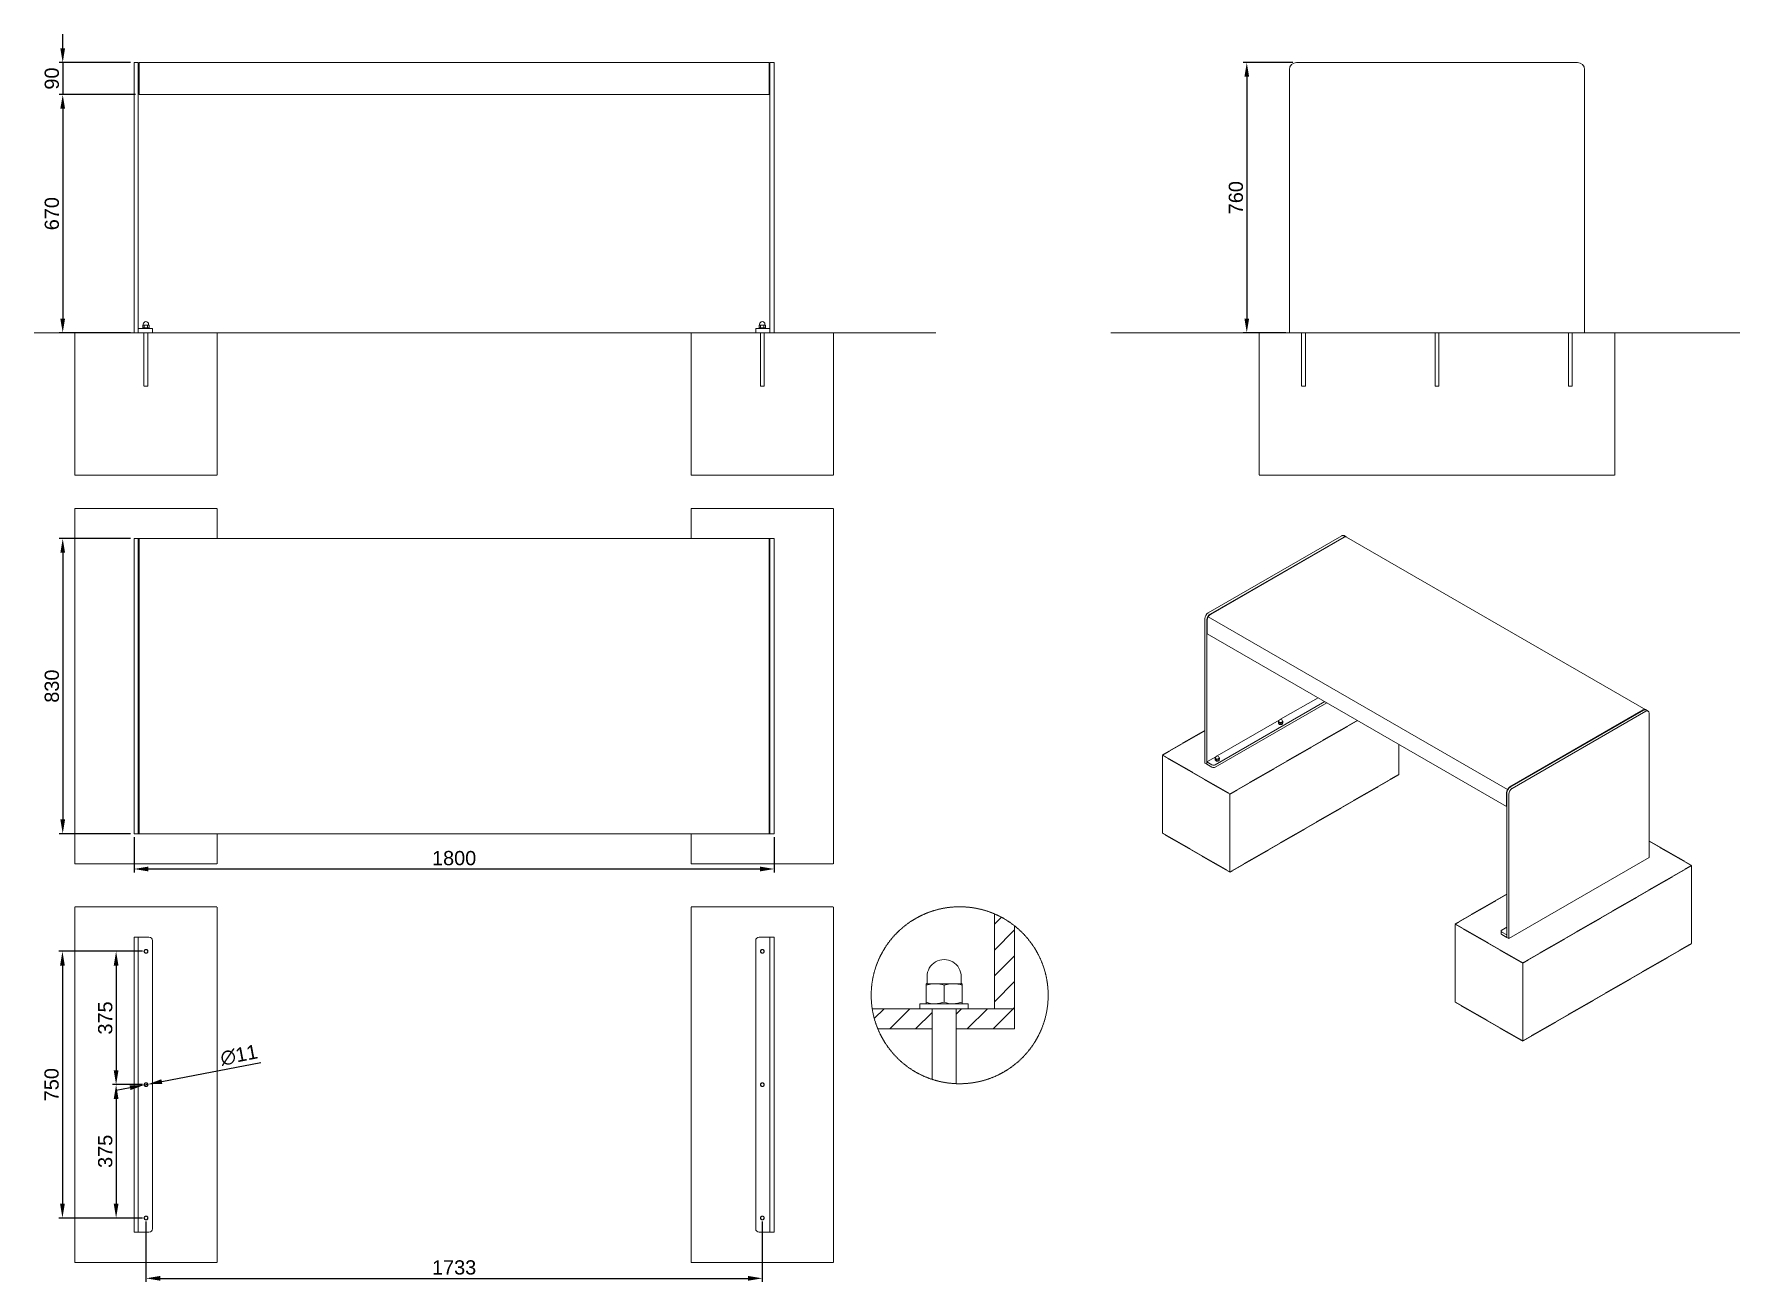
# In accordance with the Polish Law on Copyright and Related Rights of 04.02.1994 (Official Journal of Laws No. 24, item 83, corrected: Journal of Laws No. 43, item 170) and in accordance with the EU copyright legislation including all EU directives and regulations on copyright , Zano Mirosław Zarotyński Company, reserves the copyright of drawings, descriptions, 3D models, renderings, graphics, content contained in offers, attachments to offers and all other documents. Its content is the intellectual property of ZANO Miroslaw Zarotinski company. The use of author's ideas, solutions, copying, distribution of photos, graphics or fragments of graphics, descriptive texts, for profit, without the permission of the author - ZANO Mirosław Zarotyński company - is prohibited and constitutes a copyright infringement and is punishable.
# Model space of a CAD drawing. Header units: millimetres. Extents: x -69 to 4727, y 57 to 3566.
import ezdxf

# ---------------------------------------------------------------- set-up
doc = ezdxf.new("R2010")
doc.units = ezdxf.units.MM
doc.linetypes.add('HIDDEN', pattern=[1.905, 1.27, -0.635])
for name, color, linetype, lineweight in [('ZANO_R', 7, 'Continuous', 0), ('ZANO_R_przerywana', 7, 'HIDDEN', 0), ('ZANO_W', 1, 'Continuous', 0)]:
    doc.layers.add(name, color=color, linetype=linetype, lineweight=lineweight)
doc.styles.add('Arial', font='arial.ttf')
doc.styles.get("Standard").update_dxf_attribs({"font": 'ARIALUNI.TTF'})
doc.dimstyles.new('pl i ang', dxfattribs={"dimtxt": 50, "dimasz": 50, "dimexe": 1.25, "dimexo": 0.625, "dimgap": 10, "dimtad": 1, "dimtoh": 1, "dimtxsty": 'Standard', "dimcen": 2.5, "dimclrd": 1, "dimclre": 1, "dimclrt": 1, "dimadec": 0, "dimazin": 0, "dimtfac": 1, "dimtmove": 0, "dimatfit": 3, "dimfxl": 1, "dimarcsym": 1})

# ---------------------------------------------------------------- blocks, each defined once
blk = doc.blocks.new('*D402')
at = {"layer": 'ZANO_W', "color": 1, "lineweight": -2}
for p, q in [((11.3, 3526.4), (11.3, 3566.4)), ((201.8, 3486.4), (1.3, 3486.4)), ((11.3, 3486.4), (11.3, 3396.4)), ((216.3, 3396.4), (1.3, 3396.4)), ((11.3, 3356.4), (11.3, 3316.4))]:
    blk.add_line(p, q, dxfattribs=at)
at = {"layer": 'ZANO_W', "color": 1}
for points in [[(4.6, 3526.4), (17.9, 3526.4), (11.3, 3486.4)], [(17.9, 3356.4), (4.6, 3356.4), (11.3, 3396.4)]]:
    blk.add_solid(points, dxfattribs=at)
at = {"layer": 'ZANO_W', "color": 1, "insert": (-19.2, 3441.4), "char_height": 40, "attachment_point": 5, "rotation": 90, "style": 'Arial'}
blk.add_mtext('90', dxfattribs=at)
blk = doc.blocks.new('*D403')
at = {"layer": 'ZANO_W', "color": 1, "lineweight": -2}
for p, q in [((216.3, 3396.4), (1.3, 3396.4)), ((11.3, 3356.4), (11.3, 2766.4)), ((201.8, 2726.4), (1.3, 2726.4))]:
    blk.add_line(p, q, dxfattribs=at)
at = {"layer": 'ZANO_W', "color": 1}
for points in [[(17.9, 3356.4), (4.6, 3356.4), (11.3, 3396.4)], [(4.6, 2766.4), (17.9, 2766.4), (11.3, 2726.4)]]:
    blk.add_solid(points, dxfattribs=at)
at = {"layer": 'ZANO_W', "color": 1, "insert": (-19.2, 3061.4), "char_height": 40, "attachment_point": 5, "rotation": 90, "style": 'Arial'}
blk.add_mtext('670', dxfattribs=at)
blk = doc.blocks.new('*D404')
at = {"layer": 'ZANO_W', "color": 1, "lineweight": -2}
for p, q in [((201.8, 2147.7), (1.3, 2147.7)), ((11.3, 2107.7), (11.3, 1357.7)), ((201.8, 1317.7), (1.3, 1317.7))]:
    blk.add_line(p, q, dxfattribs=at)
at = {"layer": 'ZANO_W', "color": 1}
for points in [[(17.9, 2107.7), (4.6, 2107.7), (11.3, 2147.7)], [(4.6, 1357.7), (17.9, 1357.7), (11.3, 1317.7)]]:
    blk.add_solid(points, dxfattribs=at)
at = {"layer": 'ZANO_W', "color": 1, "insert": (-19.2, 1732.7), "char_height": 40, "attachment_point": 5, "rotation": 90, "style": 'Arial'}
blk.add_mtext('830', dxfattribs=at)
blk = doc.blocks.new('*D405')
at = {"layer": 'ZANO_W', "color": 1, "lineweight": -2}
for p, q in [((3470.3, 3486.4), (3330.5, 3486.4)), ((3340.5, 3446.4), (3340.5, 2766.4)), ((3450.3, 2726.4), (3330.5, 2726.4))]:
    blk.add_line(p, q, dxfattribs=at)
at = {"layer": 'ZANO_W', "color": 1}
for points in [[(3347.2, 3446.4), (3333.9, 3446.4), (3340.5, 3486.4)], [(3333.9, 2766.4), (3347.2, 2766.4), (3340.5, 2726.4)]]:
    blk.add_solid(points, dxfattribs=at)
at = {"layer": 'ZANO_W', "color": 1, "insert": (3310.1, 3106.4), "char_height": 40, "attachment_point": 5, "rotation": 90, "style": 'Arial'}
blk.add_mtext('760', dxfattribs=at)
blk = doc.blocks.new('*D406')
at = {"layer": 'ZANO_W', "color": 1, "lineweight": -2}
for p, q in [((290, 620.7), (568.5, 674.7)), ((200.7, 603.3), (161.4, 595.7)), ((239.9, 610.9), (250.7, 613))]:
    blk.add_line(p, q, dxfattribs=at)
at = {"layer": 'ZANO_W', "color": 1}
for points in [[(288.7, 627.2), (291.3, 614.1), (250.7, 613)], [(201.9, 596.8), (199.4, 609.9), (239.9, 610.9)]]:
    blk.add_solid(points, dxfattribs=at)
at = {"layer": 'ZANO_W', "color": 1, "insert": (507, 694.9), "char_height": 40, "attachment_point": 5, "rotation": 10.9896, "style": 'Arial'}
blk.add_mtext('∅11', dxfattribs=at)
blk = doc.blocks.new('*D407')
at = {"layer": 'ZANO_W', "color": 1, "lineweight": -2}
for p, q in [((235.3, 987), (151.4, 987)), ((161.4, 947), (161.4, 652)), ((235.3, 612), (151.4, 612))]:
    blk.add_line(p, q, dxfattribs=at)
at = {"layer": 'ZANO_W', "color": 1}
for points in [[(168.1, 947), (154.7, 947), (161.4, 987)], [(154.7, 652), (168.1, 652), (161.4, 612)]]:
    blk.add_solid(points, dxfattribs=at)
at = {"layer": 'ZANO_W', "color": 1, "insert": (131, 799.5), "char_height": 40, "attachment_point": 5, "rotation": 90, "style": 'Arial'}
blk.add_mtext('375', dxfattribs=at)
blk = doc.blocks.new('*D408')
at = {"layer": 'ZANO_W', "color": 1, "lineweight": -2}
for p, q in [((235.3, 612), (151.4, 612)), ((161.4, 572), (161.4, 277)), ((235.3, 237), (151.4, 237))]:
    blk.add_line(p, q, dxfattribs=at)
at = {"layer": 'ZANO_W', "color": 1}
for points in [[(168.1, 572), (154.7, 572), (161.4, 612)], [(154.7, 277), (168.1, 277), (161.4, 237)]]:
    blk.add_solid(points, dxfattribs=at)
at = {"layer": 'ZANO_W', "color": 1, "insert": (131, 424.5), "char_height": 40, "attachment_point": 5, "rotation": 90, "style": 'Arial'}
blk.add_mtext('375', dxfattribs=at)
blk = doc.blocks.new('*D409')
at = {"layer": 'ZANO_W', "color": 1, "lineweight": -2}
for p, q in [((235.3, 987), (0.5, 987)), ((10.5, 947), (10.5, 277)), ((235.3, 237), (0.5, 237))]:
    blk.add_line(p, q, dxfattribs=at)
at = {"layer": 'ZANO_W', "color": 1}
for points in [[(17.2, 947), (3.9, 947), (10.5, 987)], [(3.9, 277), (17.2, 277), (10.5, 237)]]:
    blk.add_solid(points, dxfattribs=at)
at = {"layer": 'ZANO_W', "color": 1, "insert": (-19.9, 612), "char_height": 40, "attachment_point": 5, "rotation": 90, "style": 'Arial'}
blk.add_mtext('750', dxfattribs=at)
blk = doc.blocks.new('*D410')
at = {"layer": 'ZANO_W', "color": 1, "lineweight": -2}
for p, q in [((245.3, 227), (245.3, 57.3)), ((1978.3, 227), (1978.3, 57.3)), ((285.3, 67.3), (1938.3, 67.3))]:
    blk.add_line(p, q, dxfattribs=at)
at = {"layer": 'ZANO_W', "color": 1}
for points in [[(285.3, 74), (285.3, 60.7), (245.3, 67.3)], [(1938.3, 60.7), (1938.3, 74), (1978.3, 67.3)]]:
    blk.add_solid(points, dxfattribs=at)
at = {"layer": 'ZANO_W', "color": 1, "insert": (1111.8, 97.8), "char_height": 40, "attachment_point": 5, "style": 'Arial'}
blk.add_mtext('1733', dxfattribs=at)
blk = doc.blocks.new('*D411')
at = {"layer": 'ZANO_W', "color": 1, "lineweight": -2}
for p, q in [((211.8, 1307.7), (211.8, 1208.5)), ((2011.8, 1307.7), (2011.8, 1208.5)), ((251.8, 1218.5), (1971.8, 1218.5))]:
    blk.add_line(p, q, dxfattribs=at)
at = {"layer": 'ZANO_W', "color": 1}
for points in [[(251.8, 1225.2), (251.8, 1211.8), (211.8, 1218.5)], [(1971.8, 1211.8), (1971.8, 1225.2), (2011.8, 1218.5)]]:
    blk.add_solid(points, dxfattribs=at)
at = {"layer": 'ZANO_W', "color": 1, "insert": (1111.8, 1248.9), "char_height": 40, "attachment_point": 5, "style": 'Arial'}
blk.add_mtext('1800', dxfattribs=at)

msp = doc.modelspace()

# ---------------------------------------------------------------- linework, layer by layer
at = {"layer": 'ZANO_R'}
for p, q in [((211.8, 3486.4), (211.8, 3466.4)), ((223.8, 3486.4), (211.8, 3486.4)), ((211.8, 2726.4), (211.8, 3466.4)), ((223.8, 3466.4), (223.8, 3486.4)), ((223.8, 2726.4), (223.8, 3466.4)), ((226.3, 3466.4), (226.3, 3486.4)), ((1997.3, 3486.4), (226.3, 3486.4)), ((226.3, 3396.4), (226.3, 3466.4)), ((1997.3, 3466.4), (1997.3, 3486.4)), ((1997.3, 3396.4), (1997.3, 3466.4)), ((1999.8, 3486.4), (2011.8, 3486.4)), ((1999.8, 3466.4), (1999.8, 3486.4)), ((1999.8, 2726.4), (1999.8, 3466.4)), ((2011.8, 3486.4), (2011.8, 3466.4)), ((2011.8, 2726.4), (2011.8, 3466.4)), ((3460.3, 2726.4), (3460.3, 3466.4)), ((3480.3, 3486.4), (4270.3, 3486.4)), ((4290.3, 2726.4), (4290.3, 3466.4)), ((1997.3, 3396.4), (226.3, 3396.4)), ((223.8, 2738.4), (223.8, 2726.4)), ((223.8, 2738.4), (253.8, 2738.4)), ((237.3, 2748), (236.1, 2747.3)), ((236.1, 2747.3), (236.1, 2740.7)), ((236.1, 2740.7), (237.3, 2740)), ((237.3, 2748), (238.4, 2748)), ((237.3, 2740), (237.3, 2738.4)), ((237.3, 2740), (238.4, 2740)), ((237.8, 2750.5), (237.8, 2748.2)), ((238.3, 2740), (252.3, 2740)), ((245.3, 2748), (238.4, 2748)), ((245.3, 2740), (238.4, 2740)), ((240.7, 2747.3), (240.7, 2740.7)), ((245.3, 2748), (252.3, 2748)), ((245.3, 2740), (252.3, 2740)), ((249.9, 2747.3), (249.9, 2740.7)), ((252.3, 2748), (253.3, 2748)), ((252.3, 2740), (253.3, 2740)), ((252.8, 2748.2), (252.8, 2750.5)), ((254.6, 2747.3), (253.3, 2748)), ((253.3, 2740), (254.6, 2740.7)), ((253.3, 2738.4), (253.3, 2740)), ((253.8, 2738.4), (263.8, 2738.4)), ((254.6, 2747.3), (254.6, 2740.7)), ((263.8, 2738.4), (263.8, 2726.4)), ((1959.8, 2738.4), (1959.8, 2726.4)), ((1969.8, 2738.4), (1959.8, 2738.4)), ((1970.3, 2748), (1969.1, 2747.3)), ((1969.1, 2747.3), (1969.1, 2740.7)), ((1969.1, 2740.7), (1970.3, 2740)), ((1999.8, 2738.4), (1969.8, 2738.4)), ((1970.3, 2748), (1971.4, 2748)), ((1970.3, 2740), (1970.3, 2738.4)), ((1970.3, 2740), (1971.4, 2740)), ((1970.8, 2750.5), (1970.8, 2748.2)), ((1971.3, 2740), (1985.3, 2740)), ((1978.3, 2748), (1971.4, 2748)), ((1978.3, 2740), (1971.4, 2740)), ((1973.7, 2747.3), (1973.7, 2740.7)), ((1978.3, 2748), (1985.3, 2748)), ((1978.3, 2740), (1985.3, 2740)), ((1982.9, 2747.3), (1982.9, 2740.7)), ((1985.3, 2748), (1986.3, 2748)), ((1985.3, 2740), (1986.3, 2740)), ((1985.8, 2748.2), (1985.8, 2750.5)), ((1987.6, 2747.3), (1986.3, 2748)), ((1986.3, 2740), (1987.6, 2740.7)), ((1986.3, 2738.4), (1986.3, 2740)), ((1987.6, 2747.3), (1987.6, 2740.7)), ((1999.8, 2738.4), (1999.8, 2726.4)), ((-69.1, 2726.4), (2466.1, 2726.4)), ((45.3, 2726.4), (445.3, 2726.4)), ((45.3, 2726.4), (445.3, 2726.4)), ((250.8, 2726.4), (239.8, 2726.4)), ((250.8, 2726.4), (239.8, 2726.4)), ((250.8, 2726.4), (239.8, 2726.4)), ((1778.3, 2726.4), (2178.3, 2726.4)), ((1778.3, 2726.4), (2178.3, 2726.4)), ((1983.8, 2726.4), (1972.8, 2726.4)), ((1983.8, 2726.4), (1972.8, 2726.4)), ((1983.8, 2726.4), (1972.8, 2726.4)), ((2957.9, 2726.4), (4727, 2726.4)), ((4375.3, 2726.4), (3375.3, 2726.4)), ((4375.3, 2726.4), (3375.3, 2726.4)), ((3494.8, 2726.4), (3505.8, 2726.4)), ((3869.8, 2726.4), (3880.8, 2726.4)), ((4244.8, 2726.4), (4255.8, 2726.4)), ((211.8, 2127.7), (211.8, 2147.7)), ((211.8, 2147.7), (223.8, 2147.7)), ((211.8, 2127.7), (211.8, 1337.7)), ((223.8, 2147.7), (226.3, 2147.7)), ((223.8, 2147.7), (223.8, 2127.7)), ((223.8, 2127.7), (223.8, 1337.7)), ((1997.3, 2147.7), (226.3, 2147.7)), ((226.3, 2147.7), (226.3, 2127.7)), ((226.3, 2127.7), (226.3, 1337.7)), ((1997.3, 2147.7), (1997.3, 2127.7)), ((1999.8, 2147.7), (1997.3, 2147.7)), ((1997.3, 2127.7), (1997.3, 1337.7)), ((2011.8, 2147.7), (1999.8, 2147.7)), ((1999.8, 2147.7), (1999.8, 2127.7)), ((1999.8, 1337.7), (1999.8, 2127.7)), ((2011.8, 2127.7), (2011.8, 2147.7)), ((2011.8, 1337.7), (2011.8, 2127.7)), ((3607.4, 2155.4), (3232.2, 1938.8)), ((3613.1, 2152.1), (3237.9, 1935.5)), ((3614.2, 2151.4), (3239, 1934.8)), ((3619.8, 2152.8), (3614.1, 2156.1)), ((4462.1, 1666.5), (3621, 2152.1)), ((3222.7, 1516.5), (3222.7, 1922.4)), ((3228.4, 1513.2), (3228.4, 1919.1)), ((4073.4, 1442.2), (3232.3, 1927.8)), ((3229.5, 1880), (3229.5, 1918.4)), ((4070.7, 1394.4), (3229.5, 1880)), ((3252.1, 1511.6), (3559.9, 1689.3)), ((3252.1, 1505), (3565.6, 1686)), ((3540.9, 1700.2), (3435.5, 1639.4)), ((3431.4, 1637), (3257.4, 1536.5)), ((3429.7, 1631.6), (3429.7, 1628)), ((3430.6, 1634.1), (3430.5, 1633.8)), ((3430.6, 1634), (3430.5, 1633.8)), ((3430.6, 1634.3), (3430.6, 1633.1)), ((3440.7, 1633.1), (3440.7, 1634.3)), ((3441.7, 1633.5), (3441.7, 1629.9)), ((4455.4, 1665.9), (4080.2, 1449.3)), ((4081.3, 1448.6), (4456.6, 1665.2)), ((4087, 1445.3), (4462.3, 1661.9)), ((4469, 1662.6), (4463.3, 1665.9)), ((4471.7, 1250.6), (4471.7, 1656.4)), ((3434.1, 1629.1), (3434.1, 1625.5)), ((3440.1, 1630), (3440.1, 1626.4)), ((3441, 1627.7), (3441, 1628.2)), ((3228.4, 1513.2), (3222.7, 1516.5)), ((3253.3, 1534.2), (3228.4, 1519.8)), ((3228.4, 1519.8), (3242.6, 1511.6)), ((3228.4, 1519.8), (3228.4, 1513.2)), ((3228.4, 1513.2), (3242.6, 1505)), ((3251.6, 1528.8), (3251.6, 1525.2)), ((3252.5, 1531.2), (3252.4, 1530.9)), ((3252.5, 1531.2), (3252.4, 1530.9)), ((3252.5, 1531.5), (3252.5, 1530.3)), ((3256, 1526.3), (3256, 1522.7)), ((3261.9, 1527.2), (3261.9, 1523.6)), ((3262.6, 1530.3), (3262.6, 1531.5)), ((3262.9, 1524.9), (3262.9, 1525.4)), ((3263.6, 1530.7), (3263.6, 1527.1)), ((4070.7, 1394.4), (4070.7, 1432.8)), ((4071.8, 1395.1), (4070.7, 1394.4)), ((4071.8, 1026.3), (4071.8, 1432.1)), ((4077.5, 1023), (4077.5, 1428.8)), ((211.8, 1337.7), (211.8, 1317.7)), ((211.8, 1317.7), (223.8, 1317.7)), ((223.8, 1317.7), (223.8, 1337.7)), ((223.8, 1317.7), (226.3, 1317.7)), ((226.3, 1317.7), (226.3, 1337.7)), ((1997.3, 1317.7), (226.3, 1317.7)), ((1997.3, 1317.7), (1997.3, 1337.7)), ((1999.8, 1317.7), (1997.3, 1317.7)), ((1999.8, 1317.7), (1999.8, 1337.7)), ((2011.8, 1317.7), (1999.8, 1317.7)), ((2011.8, 1337.7), (2011.8, 1317.7)), ((4471.7, 1250.6), (4077.5, 1023)), ((2631.1, 1092.2), (2631.1, 825.3)), ((2631.1, 1063.1), (2650.8, 1082.7)), ((2687.7, 1058.5), (2687.7, 825.3)), ((211.8, 1027), (211.8, 197)), ((211.8, 1027), (223.8, 1027)), ((223.8, 1027), (253.8, 1027)), ((223.8, 197), (223.8, 1027)), ((263.8, 1017), (263.8, 207)), ((1959.8, 207), (1959.8, 1017)), ((1969.8, 1027), (1999.8, 1027)), ((1999.8, 1027), (1999.8, 197)), ((1999.8, 1027), (2011.8, 1027)), ((2011.8, 197), (2011.8, 1027)), ((2631.1, 990.4), (2687.7, 1047.1)), ((4055.6, 1043.8), (4055.6, 1037.3)), ((4071.8, 1054.8), (4057.6, 1046.6)), ((4071.8, 1032.9), (4057.6, 1041.1)), ((4071.8, 1026.3), (4057.6, 1034.5)), ((4071.8, 1032.9), (4071.8, 1026.3)), ((4071.8, 1026.3), (4077.5, 1023)), ((2631.1, 917.8), (2687.7, 974.4)), ((2441.5, 915.8), (2441.5, 897.4)), ((2537.7, 897.4), (2537.7, 915.8)), ((2438.7, 891.5), (2438.7, 896)), ((2464.1, 896), (2438.7, 896)), ((2438.7, 891.5), (2451.1, 894.8)), ((2438.7, 891.5), (2438.7, 844)), ((2451.1, 894.8), (2464.1, 896)), ((2515.1, 896), (2464.1, 896)), ((2489.6, 891.5), (2502.1, 894.8)), ((2489.6, 891.5), (2489.6, 844)), ((2502.1, 894.8), (2515.1, 896)), ((2540.6, 896), (2515.1, 896)), ((2540.6, 891.5), (2540.6, 896)), ((2540.6, 891.5), (2540.6, 844)), ((2631.1, 845.2), (2687.7, 901.8)), ((2287.5, 825.4), (2455.6, 825.3)), ((2293.3, 797.9), (2320.8, 825.4)), ((2336.7, 768.7), (2393.4, 825.3)), ((2421.7, 839.4), (2421.7, 825.3)), ((2557.5, 839.4), (2421.7, 839.4)), ((2557.5, 825.3), (2421.7, 825.3)), ((2438.7, 839.4), (2438.7, 844)), ((2455.6, 768.7), (2455.6, 825.3)), ((2455.6, 825.3), (2455.6, 627.1)), ((2477.1, 840.7), (2464.1, 839.4)), ((2489.6, 844), (2477.1, 840.7)), ((2528.1, 840.7), (2515.1, 839.4)), ((2523.6, 768.7), (2523.6, 825.3)), ((2523.6, 825.3), (2687.7, 825.3)), ((2523.6, 825.3), (2523.6, 614.8)), ((2523.6, 810.3), (2538.6, 825.3)), ((2540.6, 844), (2528.1, 840.7)), ((2540.6, 839.4), (2540.6, 844)), ((2554.6, 768.7), (2611.2, 825.3)), ((2557.5, 825.3), (2557.5, 839.4)), ((2627.2, 768.7), (2683.8, 825.3)), ((2687.7, 825.3), (2631.1, 825.3)), ((2683.8, 825.3), (2687.7, 829.2)), ((2455.6, 768.7), (2302.2, 768.7)), ((2409.3, 768.7), (2455.6, 815)), ((2687.7, 768.7), (2523.6, 768.7)), ((223.8, 197), (211.8, 197)), ((253.8, 197), (223.8, 197)), ((1999.8, 197), (1969.8, 197)), ((2011.8, 197), (1999.8, 197))]:
    msp.add_line(p, q, dxfattribs=at)
at = {"layer": 'ZANO_R', "flags": 128}
for points in [[(236.1, 2747.3), (237.2, 2747.8), (238.4, 2748)], [(240.7, 2740.7), (239.6, 2740.2), (238.4, 2740)], [(240.7, 2747.3), (244.1, 2747.9), (245.3, 2748)], [(245.3, 2740), (244.1, 2740), (240.7, 2740.7)], [(245.3, 2748), (248.9, 2747.5), (249.9, 2747.3)], [(249.9, 2740.7), (248.9, 2740.4), (245.3, 2740)], [(249.9, 2747.3), (251.1, 2747.8), (252.3, 2748)], [(254.6, 2740.7), (253.4, 2740.2), (252.3, 2740)], [(1969.1, 2747.3), (1970.2, 2747.8), (1971.4, 2748)], [(1973.7, 2740.7), (1972.6, 2740.2), (1971.4, 2740)], [(1973.7, 2747.3), (1977.1, 2747.9), (1978.3, 2748)], [(1978.3, 2740), (1977.1, 2740), (1973.7, 2740.7)], [(1978.3, 2748), (1981.9, 2747.5), (1982.9, 2747.3)], [(1982.9, 2740.7), (1981.9, 2740.4), (1978.3, 2740)], [(1982.9, 2747.3), (1984.1, 2747.8), (1985.3, 2748)], [(1987.6, 2740.7), (1986.4, 2740.2), (1985.3, 2740)], [(3607.4, 2155.4), (3608.7, 2156.1), (3610, 2156.5), (3611.3, 2156.7), (3612.5, 2156.6), (3613.6, 2156.3), (3614.1, 2156.1)], [(3620.3, 2152.4), (3620.2, 2152.5), (3619.3, 2153), (3618.2, 2153.4), (3617, 2153.4), (3615.7, 2153.2), (3614.4, 2152.8), (3613.1, 2152.1)], [(3621, 2152.1), (3620.5, 2152.4), (3619.4, 2152.7), (3618.2, 2152.7), (3616.9, 2152.5), (3615.6, 2152.1), (3614.2, 2151.4)], [(3429.7, 1631.6), (3431.3, 1631.1), (3431.9, 1630.8)], [(3440.7, 1633.7), (3440.8, 1633.4), (3440.9, 1632.7), (3440.6, 1632.1), (3440.2, 1631.5), (3439.5, 1631), (3438.7, 1630.5), (3437.7, 1630.2), (3436.6, 1630), (3435.5, 1630), (3434.4, 1630), (3433.4, 1630.3), (3432.4, 1630.6), (3431.6, 1631.1), (3431, 1631.6), (3430.6, 1632.2), (3430.5, 1632.9), (3430.6, 1633.5), (3430.6, 1633.7)], [(3430.6, 1633.1), (3430.6, 1633), (3430.8, 1632.4), (3431.2, 1631.8), (3431.7, 1631.3), (3432.5, 1630.8), (3433.4, 1630.5), (3434.4, 1630.3), (3435.5, 1630.2), (3436.6, 1630.2), (3437.7, 1630.4), (3438.6, 1630.7), (3439.4, 1631.2), (3440, 1631.7), (3440.5, 1632.2), (3440.7, 1632.9), (3440.7, 1633.1)], [(3431.9, 1630.8), (3433.5, 1629.6), (3434.1, 1629.1)], [(3440.1, 1630), (3440.4, 1631.2), (3440.9, 1632.2)], [(3440.7, 1634.3), (3441.1, 1633.9), (3441.7, 1633.5)], [(4462.6, 1666.2), (4462.5, 1666.2), (4461.6, 1666.8), (4460.5, 1667.1), (4459.3, 1667.2), (4458, 1667), (4456.7, 1666.5), (4455.4, 1665.9)], [(4463.3, 1665.9), (4462.8, 1666.1), (4461.7, 1666.4), (4460.5, 1666.5), (4459.2, 1666.3), (4457.9, 1665.9), (4456.6, 1665.2)], [(4462.3, 1661.9), (4463.6, 1662.6), (4464.9, 1663), (4466.2, 1663.2), (4467.4, 1663.1), (4468.5, 1662.8), (4469.4, 1662.3), (4470.2, 1661.5), (4470.9, 1660.5), (4471.4, 1659.3), (4471.7, 1657.9), (4471.7, 1656.4)], [(3431.9, 1626.4), (3431.3, 1626.7), (3429.7, 1628)], [(3430.3, 1627.7), (3430.3, 1627.2), (3430.6, 1626.6), (3431.2, 1626), (3431.9, 1625.5), (3432.8, 1625.1), (3433.9, 1624.8), (3435, 1624.6), (3436.2, 1624.6), (3437.3, 1624.7), (3438.4, 1625), (3439.3, 1625.4), (3440.1, 1625.9), (3440.6, 1626.5)], [(3431.5, 1626.6), (3431.9, 1626.4), (3432.4, 1626.1)], [(3434.1, 1625.5), (3433.5, 1625.6), (3431.9, 1626.4)], [(3434.1, 1629.1), (3435.5, 1629.6), (3437.1, 1630)], [(3440.1, 1626.4), (3438.6, 1625.9), (3437.1, 1625.6)], [(3440.6, 1627.4), (3441, 1628), (3441, 1628.6)], [(3440.6, 1626.5), (3441, 1627.2), (3441, 1627.7)], [(3441.7, 1629.9), (3441.3, 1628.8), (3440.9, 1627.8)], [(3251.6, 1528.8), (3253.2, 1528.2), (3253.8, 1528)], [(3253.8, 1523.6), (3253.2, 1523.9), (3251.6, 1525.2)], [(3252.2, 1524.9), (3252.2, 1524.4), (3252.5, 1523.8), (3253.1, 1523.2), (3253.8, 1522.7), (3254.7, 1522.2), (3255.8, 1522), (3256.9, 1521.8), (3258.1, 1521.8), (3259.2, 1521.9), (3260.3, 1522.2), (3261.2, 1522.6), (3262, 1523.1), (3262.5, 1523.7)], [(3262.6, 1530.9), (3262.7, 1530.6), (3262.7, 1529.9), (3262.5, 1529.3), (3262.1, 1528.7), (3261.4, 1528.1), (3260.6, 1527.7), (3259.6, 1527.4), (3258.5, 1527.2), (3257.4, 1527.1), (3256.3, 1527.2), (3255.2, 1527.5), (3254.3, 1527.8), (3253.5, 1528.3), (3252.9, 1528.8), (3252.5, 1529.4), (3252.4, 1530.1), (3252.4, 1530.7), (3252.5, 1530.9)], [(3252.5, 1530.3), (3252.5, 1530.2), (3252.7, 1529.6), (3253, 1529), (3253.6, 1528.5), (3254.4, 1528), (3255.3, 1527.7), (3256.3, 1527.5), (3257.4, 1527.4), (3258.5, 1527.4), (3259.6, 1527.6), (3260.5, 1527.9), (3261.3, 1528.3), (3261.9, 1528.9), (3262.4, 1529.4), (3262.6, 1530), (3262.6, 1530.3)], [(3253.4, 1523.8), (3253.8, 1523.5), (3254.3, 1523.3)], [(3253.8, 1528), (3255.4, 1526.7), (3256, 1526.3)], [(3256, 1522.7), (3255.4, 1522.8), (3253.8, 1523.6)], [(3256, 1526.3), (3257.4, 1526.8), (3259, 1527.1)], [(3261.9, 1523.6), (3260.5, 1523.1), (3259, 1522.8)], [(3261.9, 1527.2), (3262.3, 1528.4), (3262.8, 1529.3)], [(3262.5, 1524.6), (3262.9, 1525.2), (3262.9, 1525.8)], [(3262.5, 1523.7), (3262.9, 1524.3), (3262.9, 1524.9)], [(3262.6, 1531.4), (3263, 1531.1), (3263.6, 1530.7)], [(3263.6, 1527.1), (3263.2, 1525.9), (3262.8, 1525)], [(4057.6, 1041.1), (4056.8, 1041.7), (4056.1, 1042.4), (4055.8, 1043.1), (4055.6, 1043.8), (4055.8, 1044.6), (4056.1, 1045.3), (4056.8, 1046), (4057.6, 1046.6)]]:
    msp.add_lwpolyline(points, dxfattribs=at)
at = {"layer": 'ZANO_R'}
msp.add_lwpolyline([(2687.7, 825.3), (2687.7, 768.7)], dxfattribs=at)
for centre, radius in [((245.3, 987), 5.5), ((245.3, 987), 5), ((1978.3, 987), 5.5), ((1978.3, 987), 5), ((245.3, 612), 5.5), ((245.3, 612), 5), ((1978.3, 612), 5.5), ((1978.3, 612), 5), ((245.3, 237), 5.5), ((245.3, 237), 5), ((1978.3, 237), 5.5), ((1978.3, 237), 5)]:
    msp.add_circle(centre, radius, dxfattribs=at)
for centre, radius, start, end in [((3480.3, 3466.4), 20, 90, 180), ((4270.3, 3466.4), 20, 0, 90), ((238.5, 2744.4), 4.4, 236.8575, 268.759), ((237.6, 2748.2), 0.25, 270, 0), ((245.3, 2750.5), 7.5, 0, 180), ((238.3, 2743.6), 4.4, 56.8574, 88.7599), ((252.3, 2744.4), 4.4, 236.8575, 268.759), ((252.2, 2743.6), 4.4, 56.8578, 88.7594), ((253.1, 2748.2), 0.25, 180, 270), ((1971.5, 2744.4), 4.4, 236.8578, 268.7594), ((1970.6, 2748.2), 0.25, 270, 0), ((1978.3, 2750.5), 7.5, 0, 180), ((1971.3, 2743.6), 4.4, 56.8575, 88.759), ((1985.3, 2744.4), 4.4, 236.8578, 268.7594), ((1985.2, 2743.6), 4.4, 56.8575, 88.759), ((1986.1, 2748.2), 0.25, 180, 270), ((3243.2, 1921.5), 20.6, 122.4874, 177.5127), ((3248.9, 1918.2), 20.6, 122.4871, 177.513), ((3250.1, 1917.5), 20.6, 122.4871, 177.513), ((3446.9, 1626.3), 18, 155.6615, 162.8834), ((3432.7, 1633), 2.36, 160.5396, 249.2572), ((3435.7, 1634.3), 5.04, 0, 180), ((3435.7, 1638.1), 8.25, 242.6426, 279.7713), ((3436.8, 1634.9), 4.91, 273.4326, 326.562), ((3439.1, 1633), 1.91, 335.079, 34.1991), ((3447, 1629.4), 6.75, 142.3961, 155.6683), ((3435.3, 1637.4), 11.9, 264.1652, 278.5747), ((3435.7, 1634.3), 8.82, 272.6388, 282.9761), ((3438.8, 1618.1), 12, 84.1648, 98.5743), ((3434.7, 1630.6), 6.75, 322.397, 335.6695), ((3257.6, 1531.5), 5.04, 0, 180), ((3247.3, 1520.7), 10.3, 242.6097, 297.3903), ((3247.3, 1514.2), 10.3, 242.6097, 297.3903), ((3268.8, 1523.5), 18, 155.6652, 162.8808), ((3254.6, 1530.2), 2.36, 160.5399, 249.258), ((3257.6, 1535.3), 8.25, 242.6422, 279.7713), ((3257.2, 1534.6), 12, 264.1663, 278.573), ((3257.6, 1531.5), 8.81, 272.6332, 282.9813), ((3258.7, 1532), 4.91, 273.4327, 326.5619), ((3260.7, 1515.3), 11.9, 84.1647, 98.5746), ((3256.6, 1527.7), 6.75, 322.3963, 335.6702), ((3261, 1530.1), 1.91, 335.0799, 34.1975), ((3268.9, 1526.6), 6.75, 142.3962, 155.6679), ((4091.2, 1431.9), 20.6, 122.4871, 177.513), ((4092.4, 1431.2), 20.6, 122.4871, 177.513), ((4098.1, 1428), 20.6, 122.4874, 177.5127), ((253.8, 1017), 10, 0, 90), ((1969.8, 1017), 10, 90, 180), ((4059, 1037.6), 3.38, 185.6937, 245.6264), ((2489.6, 915.8), 48.1, 359.9997, 180.0003), ((2440.1, 897.4), 1.42, 270.0029, 359.9902), ((2463.5, 818.8), 77.2, 70.227, 89.5168), ((2514.4, 818.8), 77.2, 70.227, 89.5168), ((2539.1, 897.4), 1.42, 180.0098, 269.9971), ((2464.8, 916.6), 77.2, 250.2279, 269.5163), ((2515.7, 916.6), 77.2, 250.2279, 269.5163), ((253.8, 207), 10, 270, 0), ((1969.8, 207), 10, 180, 270)]:
    msp.add_arc(centre, radius, start, end, dxfattribs=at)
at = {"layer": 'ZANO_R_przerywana'}
for p, q in [((45.3, 2326.4), (45.3, 2726.4)), ((45.3, 2726.4), (45.3, 2326.4)), ((239.8, 2726.4), (239.8, 2576.4)), ((250.8, 2576.4), (250.8, 2726.4)), ((445.3, 2326.4), (445.3, 2726.4)), ((445.3, 2726.4), (445.3, 2326.4)), ((1778.3, 2326.4), (1778.3, 2726.4)), ((1778.3, 2726.4), (1778.3, 2326.4)), ((1972.8, 2726.4), (1972.8, 2576.4)), ((1983.8, 2576.4), (1983.8, 2726.4)), ((2178.3, 2326.4), (2178.3, 2726.4)), ((2178.3, 2726.4), (2178.3, 2326.4)), ((3375.3, 2726.4), (3375.3, 2326.4)), ((3375.3, 2726.4), (3375.3, 2326.4)), ((3494.8, 2726.4), (3494.8, 2576.4)), ((3505.8, 2576.4), (3505.8, 2726.4)), ((3869.8, 2726.4), (3869.8, 2576.4)), ((3880.8, 2576.4), (3880.8, 2726.4)), ((4244.8, 2726.4), (4244.8, 2576.4)), ((4255.8, 2576.4), (4255.8, 2726.4)), ((4375.3, 2326.4), (4375.3, 2726.4)), ((4375.3, 2326.4), (4375.3, 2726.4)), ((250.8, 2576.4), (239.8, 2576.4)), ((250.8, 2576.4), (239.8, 2576.4)), ((250.8, 2576.4), (239.8, 2576.4)), ((1983.8, 2576.4), (1972.8, 2576.4)), ((1983.8, 2576.4), (1972.8, 2576.4)), ((1983.8, 2576.4), (1972.8, 2576.4)), ((3505.8, 2576.4), (3494.8, 2576.4)), ((3880.8, 2576.4), (3869.8, 2576.4)), ((4255.8, 2576.4), (4244.8, 2576.4)), ((45.3, 2326.4), (445.3, 2326.4)), ((45.3, 2326.4), (445.3, 2326.4)), ((1778.3, 2326.4), (2178.3, 2326.4)), ((1778.3, 2326.4), (2178.3, 2326.4)), ((3375.3, 2326.4), (4375.3, 2326.4)), ((3375.3, 2326.4), (4375.3, 2326.4)), ((45.3, 1232.7), (45.3, 2232.7)), ((45.3, 2232.7), (445.3, 2232.7)), ((445.3, 2147.7), (445.3, 2232.7)), ((1778.3, 2147.7), (1778.3, 2232.7)), ((1778.3, 2232.7), (2178.3, 2232.7)), ((2178.3, 1232.7), (2178.3, 2232.7)), ((3293.2, 1429.2), (3651.8, 1636.2)), ((3103.2, 1538.9), (3222.7, 1607.8)), ((3103.2, 1319.5), (3103.2, 1538.9)), ((3103.2, 1538.9), (3293.2, 1429.2)), ((3768.1, 1569.1), (3768.1, 1484)), ((3768.1, 1484), (3293.2, 1209.8)), ((3293.2, 1209.8), (3293.2, 1429.2)), ((445.3, 1232.7), (445.3, 1317.7)), ((1778.3, 1232.7), (1778.3, 1317.7)), ((3103.2, 1319.5), (3293.2, 1209.8)), ((4471.7, 1297.2), (4591.2, 1228.2)), ((45.3, 1232.7), (445.3, 1232.7)), ((1778.3, 1232.7), (2178.3, 1232.7)), ((4116.3, 954), (4591.2, 1228.2)), ((4591.2, 1228.2), (4591.2, 1008.8)), ((45.3, 112), (45.3, 1112)), ((45.3, 1112), (445.3, 1112)), ((445.3, 112), (445.3, 1112)), ((1778.3, 112), (1778.3, 1112)), ((1778.3, 1112), (2178.3, 1112)), ((2178.3, 112), (2178.3, 1112)), ((3926.3, 1063.7), (4071.8, 1147.7)), ((3926.3, 844.3), (3926.3, 1063.7)), ((3926.3, 1063.7), (4116.3, 954)), ((4591.2, 1008.8), (4116.3, 734.7)), ((4116.3, 734.7), (4116.3, 954)), ((3926.3, 844.3), (4116.3, 734.7)), ((45.3, 112), (445.3, 112)), ((1778.3, 112), (2178.3, 112))]:
    msp.add_line(p, q, dxfattribs=at)
at = {"layer": 'ZANO_R_przerywana', "color": 1}
msp.add_circle((2533.3, 863.4), 248.8, dxfattribs=at)

# ---------------------------------------------------------------- dimensions: what is measured, and where the dimension line sits
at = {"layer": 'ZANO_W'}
for base, p1, p2, picture, middle in [((11.3, 3396.4), (211.8, 3486.4), (226.3, 3396.4), '*D402', (-19.2, 3441.4)), ((3340.5, 2726.4), (3480.3, 3486.4), (3460.3, 2726.4), '*D405', (3310.1, 3106.4)), ((11.3, 2726.4), (226.3, 3396.4), (211.8, 2726.4), '*D403', (-19.2, 3061.4)), ((11.3, 1317.7), (211.8, 2147.7), (211.8, 1317.7), '*D404', (-19.2, 1732.7)), ((10.5, 237), (245.3, 987), (245.3, 237), '*D409', (-19.9, 612)), ((161.4, 612), (245.3, 987), (245.3, 612), '*D407', (131, 799.5)), ((161.4, 237), (245.3, 612), (245.3, 237), '*D408', (131, 424.5))]:
    dim = msp.add_linear_dim(base=base, p1=p1, p2=p2, angle=90, dimstyle='pl i ang', override={"dimtxt": 40, "dimasz": 40, "dimexe": 10, "dimexo": 10, "dimtoh": 0, "dimdec": 0, "dimtxsty": 'Arial', "dimtdec": 0, "dimtmove": 1}, dxfattribs=at)
    dim.commit()
    dim.dimension.update_dxf_attribs({"geometry": picture, "text_midpoint": middle})
for base, p1, p2, picture, middle in [((2011.8, 1218.5), (211.8, 1317.7), (2011.8, 1317.7), '*D411', (1111.8, 1248.9)), ((1978.3, 67.3), (245.3, 237), (1978.3, 237), '*D410', (1111.8, 97.8))]:
    dim = msp.add_linear_dim(base=base, p1=p1, p2=p2, dimstyle='pl i ang', override={"dimtxt": 40, "dimasz": 40, "dimexe": 10, "dimexo": 10, "dimtoh": 0, "dimdec": 0, "dimtxsty": 'Arial', "dimtdec": 0, "dimtmove": 1}, dxfattribs=at)
    dim.commit()
    dim.dimension.update_dxf_attribs({"geometry": picture, "text_midpoint": middle})
dim = msp.add_diameter_dim_2p(p1=(239.9, 610.9), p2=(250.7, 613), dimstyle='pl i ang', override={"dimtxt": 40, "dimasz": 40, "dimexe": 10, "dimexo": 10, "dimtoh": 0, "dimdec": 0, "dimtxsty": 'Arial', "dimtdec": 0, "dimtmove": 1}, dxfattribs=at)
dim.commit()
dim.dimension.update_dxf_attribs({"geometry": '*D406', "text_midpoint": (513, 664), "dimtype": 163})

doc.saveas('drawing.dxf')
